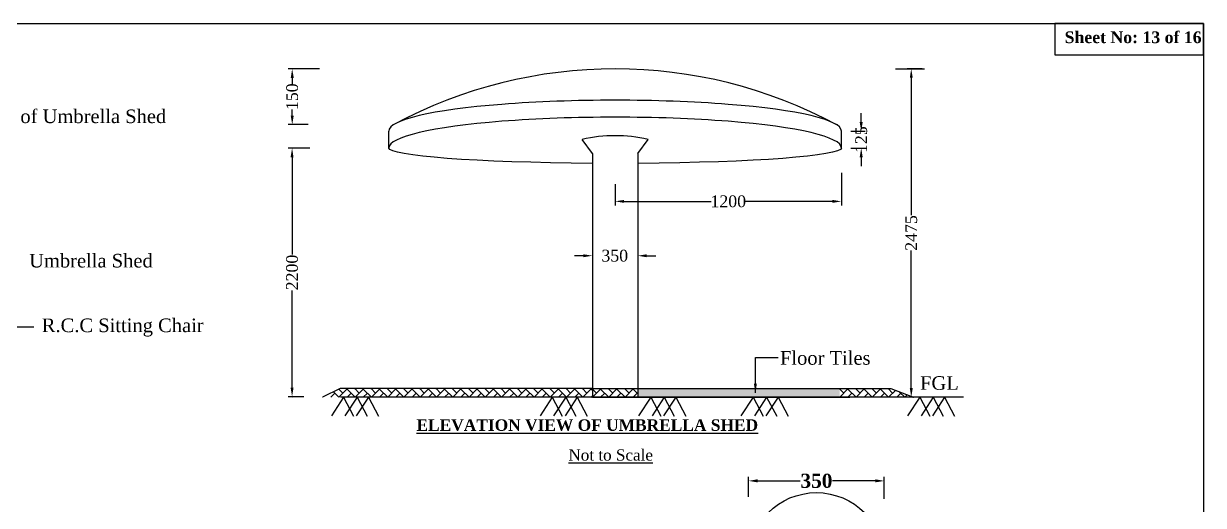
# Model space of a CAD drawing. Header units: metres. Extents: x -2434 to 11656, y -15288 to 8109.
# Drawn here: x 2536.6 to 2640.8, y -13487.3 to -13444.8 of the extents above; entities that cross this region are included whole.
import ezdxf

# ---------------------------------------------------------------- set-up
doc = ezdxf.new("R2010")
doc.units = ezdxf.units.M
doc.layers.add('sheet', color=1, linetype='Continuous', lineweight=15)
doc.styles.add('dim', font='isocp.shx')
doc.styles.get("Standard").update_dxf_attribs({"font": 'times.ttf'})
doc.dimstyles.get("Standard").update_dxf_attribs({"dimtxt": 0.5, "dimasz": 0.4075, "dimexe": 0.364, "dimexo": 0.219, "dimgap": 0.09, "dimtad": 0, "dimdec": 0, "dimlfac": 1000, "dimzin": 0, "dimdsep": 46, "dimtxsty": 'Standard', "dimcen": 0.09, "dimadec": 0, "dimazin": 0, "dimtfac": 1, "dimtdec": 0, "dimtofl": 0, "dimtmove": 0, "dimatfit": 3, "dimfxl": 1, "dimtolj": 1, "dimtzin": 0, "dimarcsym": 0})
doc.dimstyles.new('STANDARD$0', dxfattribs={"dimscale": 0, "dimtxt": 8, "dimasz": 8, "dimexe": 4, "dimexo": 0, "dimgap": 2, "dimtad": 1, "dimdec": 0, "dimzin": 0, "dimdsep": 46, "dimtxsty": 'dim', "dimblk": 'DOTSMALL', "dimcen": 1, "dimclrd": 6, "dimclre": 6, "dimclrt": 256, "dimadec": 0, "dimazin": 0, "dimtfac": 1, "dimtdec": 0, "dimtix": 1, "dimtofl": 0, "dimtmove": 1, "dimatfit": 3, "dimldrblk": 'DOTSMALL', "dimfxl": 6, "dimtolj": 1, "dimtzin": 0, "dimarcsym": 0})

# ---------------------------------------------------------------- blocks, each defined once
blk = doc.blocks.new('*D640')
at = {"layer": 'Defpoints', "color": 0, "lineweight": -3}
for p in [(2562.08, -13455.77), (2560.28, -13477.72), (2561.54, -13477.72)]:
    blk.add_point(p, dxfattribs=at)
at = {"layer": 'sheet', "color": 0, "lineweight": -2}
for p, q in [((2561.86, -13455.77), (2559.92, -13455.77)), ((2560.28, -13456.57), (2560.28, -13465.16)), ((2560.28, -13476.92), (2560.28, -13468.33)), ((2561.33, -13477.72), (2559.92, -13477.72))]:
    blk.add_line(p, q, dxfattribs=at)
at = {"layer": 'sheet', "color": 0, "lineweight": -3}
for points in [[(2560.15, -13456.57), (2560.41, -13456.57), (2560.28, -13455.77)], [(2560.15, -13476.92), (2560.41, -13476.92), (2560.28, -13477.72)]]:
    blk.add_solid(points, dxfattribs=at)
at = {"layer": 'sheet', "color": 0, "lineweight": -3, "insert": (2560.28, -13466.75), "char_height": 0.5, "attachment_point": 5, "rotation": 90}
blk.add_mtext('\\A1;{\\H2.083x;2200}', dxfattribs=at)
blk = doc.blocks.new('*D641')
at = {"layer": 'Defpoints', "color": 0, "lineweight": -3}
for p in [(2614.99, -13448.76), (2616.16, -13448.76), (2618.94, -13477.76)]:
    blk.add_point(p, dxfattribs=at)
at = {"layer": 'sheet', "color": 0, "lineweight": -2}
for p, q in [((2615.94, -13448.76), (2614.63, -13448.76)), ((2614.99, -13449.56), (2614.99, -13461.7)), ((2614.99, -13476.96), (2614.99, -13464.82)), ((2618.72, -13477.76), (2614.63, -13477.76))]:
    blk.add_line(p, q, dxfattribs=at)
at = {"layer": 'sheet', "color": 0, "lineweight": -3}
for points in [[(2614.86, -13449.56), (2615.12, -13449.56), (2614.99, -13448.76)], [(2614.86, -13476.96), (2615.12, -13476.96), (2614.99, -13477.76)]]:
    blk.add_solid(points, dxfattribs=at)
at = {"layer": 'sheet', "color": 0, "lineweight": -3, "insert": (2614.99, -13463.26), "char_height": 0.5, "attachment_point": 5, "rotation": 90}
blk.add_mtext('\\A1;{\\H2.083x;2475}', dxfattribs=at)
blk = doc.blocks.new('*D642')
at = {"layer": 'Defpoints', "color": 0, "lineweight": -3}
for p in [(2608.82, -13457.75), (2588.82, -13458.74), (2608.82, -13460.47)]:
    blk.add_point(p, dxfattribs=at)
at = {"layer": 'sheet', "color": 0, "lineweight": -2}
for p, q in [((2608.82, -13457.96), (2608.82, -13460.83)), ((2588.82, -13458.96), (2588.82, -13460.83)), ((2589.62, -13460.47), (2597.31, -13460.47)), ((2608.02, -13460.47), (2600.33, -13460.47))]:
    blk.add_line(p, q, dxfattribs=at)
at = {"layer": 'sheet', "color": 0, "lineweight": -3}
for points in [[(2589.62, -13460.34), (2589.62, -13460.6), (2588.82, -13460.47)], [(2608.02, -13460.34), (2608.02, -13460.6), (2608.82, -13460.47)]]:
    blk.add_solid(points, dxfattribs=at)
at = {"layer": 'sheet', "color": 0, "lineweight": -3, "insert": (2598.82, -13460.47), "char_height": 0.5, "attachment_point": 5}
blk.add_mtext('\\A1;{\\H2.083x;1200}', dxfattribs=at)
blk = doc.blocks.new('*D643')
at = {"layer": 'Defpoints', "color": 0, "lineweight": -3}
for p in [(2609.43, -13454.27), (2610.57, -13454.27), (2609.43, -13455.77)]:
    blk.add_point(p, dxfattribs=at)
at = {"layer": 'sheet', "color": 0, "lineweight": -2}
for p, q in [((2610.57, -13453.47), (2610.57, -13452.67)), ((2609.65, -13454.27), (2610.93, -13454.27)), ((2609.65, -13455.77), (2610.93, -13455.77)), ((2610.57, -13456.57), (2610.57, -13457.37))]:
    blk.add_line(p, q, dxfattribs=at)
at = {"layer": 'sheet', "color": 0, "lineweight": -3}
for points in [[(2610.43, -13453.47), (2610.7, -13453.47), (2610.57, -13454.27)], [(2610.43, -13456.57), (2610.7, -13456.57), (2610.57, -13455.77)]]:
    blk.add_solid(points, dxfattribs=at)
at = {"layer": 'sheet', "color": 0, "lineweight": -3, "insert": (2610.57, -13455.02), "char_height": 0.5, "attachment_point": 5, "rotation": 90}
blk.add_mtext('\\A1;{\\H2.083x;125}', dxfattribs=at)
blk = doc.blocks.new('*D644')
at = {"layer": 'Defpoints', "color": 0, "lineweight": -3}
for p in [(2586.82, -13464.88), (2590.82, -13464.88), (2590.82, -13465.27)]:
    blk.add_point(p, dxfattribs=at)
at = {"layer": 'sheet', "color": 0, "lineweight": -2}
for p, q in [((2586.02, -13465.27), (2585.22, -13465.27)), ((2586.82, -13465.1), (2586.82, -13465.63)), ((2590.82, -13465.1), (2590.82, -13465.63)), ((2591.62, -13465.27), (2592.42, -13465.27))]:
    blk.add_line(p, q, dxfattribs=at)
at = {"layer": 'sheet', "color": 0, "lineweight": -3}
for points in [[(2586.02, -13465.14), (2586.02, -13465.4), (2586.82, -13465.27)], [(2591.62, -13465.14), (2591.62, -13465.4), (2590.82, -13465.27)]]:
    blk.add_solid(points, dxfattribs=at)
at = {"layer": 'sheet', "color": 0, "lineweight": -3, "insert": (2588.79, -13465.27), "char_height": 0.5, "attachment_point": 5}
blk.add_mtext('\\A1;{\\H2.083x;350}', dxfattribs=at)
blk = doc.blocks.new('*D656')
at = {"layer": 'Defpoints', "color": 0, "lineweight": -3}
for p in [(2612.61, -13485.15), (2600.61, -13486.77), (2612.61, -13486.94)]:
    blk.add_point(p, dxfattribs=at)
at = {"layer": 'sheet', "color": 0, "lineweight": -2}
for p, q in [((2600.61, -13486.55), (2600.61, -13484.78)), ((2601.41, -13485.15), (2605.18, -13485.15)), ((2611.81, -13485.15), (2608.03, -13485.15)), ((2612.61, -13486.72), (2612.61, -13484.78))]:
    blk.add_line(p, q, dxfattribs=at)
at = {"layer": 'sheet', "color": 0, "lineweight": -3}
for points in [[(2601.41, -13485.01), (2601.41, -13485.28), (2600.61, -13485.15)], [(2611.81, -13485.01), (2611.81, -13485.28), (2612.61, -13485.15)]]:
    blk.add_solid(points, dxfattribs=at)
at = {"layer": 'sheet', "color": 0, "lineweight": -3, "insert": (2606.61, -13485.15), "char_height": 0.5, "attachment_point": 5}
blk.add_mtext('\\A1;{\\fTimes New Roman|b1|i0|c0|p18;\\H2.5x;350}', dxfattribs=at)
blk = doc.blocks.new('*D685')
at = {"layer": 'Defpoints', "color": 0, "lineweight": -3}
for p in [(2560.29, -13448.77), (2562.91, -13448.77), (2561.91, -13453.69)]:
    blk.add_point(p, dxfattribs=at)
at = {"layer": 'sheet', "color": 0, "lineweight": -2}
for p, q in [((2562.69, -13448.77), (2559.93, -13448.77)), ((2560.29, -13449.57), (2560.29, -13450.11)), ((2560.29, -13452.89), (2560.29, -13452.35)), ((2561.69, -13453.69), (2559.93, -13453.69))]:
    blk.add_line(p, q, dxfattribs=at)
at = {"layer": 'sheet', "color": 0, "lineweight": -3}
for points in [[(2560.16, -13449.57), (2560.43, -13449.57), (2560.29, -13448.77)], [(2560.16, -13452.89), (2560.43, -13452.89), (2560.29, -13453.69)]]:
    blk.add_solid(points, dxfattribs=at)
at = {"layer": 'sheet', "color": 0, "lineweight": -3, "insert": (2560.29, -13451.23), "char_height": 0.5, "attachment_point": 5, "rotation": 90}
blk.add_mtext('\\A1;{\\H2.08x;150}', dxfattribs=at)

msp = doc.modelspace()

# ---------------------------------------------------------------- hatches: boundary and pattern name
at = {"layer": 'sheet', "lineweight": -3}
h = msp.add_hatch(dxfattribs=at)
h.set_pattern_fill('AR-HBONE', color=0, scale=0.005, style=0)
h.set_pattern_definition([(45, (2562.98157, -13477.7618), (7e-17, 0.71842), [1.524, -0.508]), (135, (2563.3408, -13477.4026), (7e-17, 0.71842), [1.524, -0.508])])
h.paths.add_polyline_path([(2586.822999, -13477.004442), (2569.016021, -13477.004442), (2569.016021, -13477.761814), (2572.714441, -13477.761814), (2586.822999, -13477.761814)])
h.paths.add_polyline_path([(2569.016021, -13477.004442), (2564.516021, -13477.004442), (2564.516021, -13477.761814), (2564.55014, -13477.761814), (2569.016021, -13477.761814)])
h.paths.add_polyline_path([(2564.516021, -13477.004442), (2562.981571, -13477.761814), (2564.516021, -13477.761814)])
h.paths.add_polyline_path([(2580.027862, -13477.175028), (2580.027862, -13474.201519), (2581.599288, -13474.201519), (2581.599288, -13477.175028)], flags=9)
h = msp.add_hatch(dxfattribs=at)
h.set_pattern_fill('AR-HBONE', color=0, scale=0.005, style=0)
h.set_pattern_definition([(45, (-72480.0131, -85205.42326), (7e-17, 0.7184204897), [1.524, -0.508]), (135, (-72479.65387, -85205.06405), (7e-17, 0.7184204897), [1.524, -0.508])])
h.paths.add_polyline_path([(2582.544233, -13518.718357), (2564.544233, -13518.718357), (2564.544233, -13519.504575), (2582.544233, -13519.504575)])
h.paths.add_polyline_path([(2560.544233, -13518.718357), (2542.544233, -13518.718357), (2542.544233, -13519.504575), (2560.544233, -13519.504575)])
h.paths.add_polyline_path([(2590.822999, -13477.761814), (2608.671622, -13477.761814), (2608.671622, -13477.004442), (2590.822999, -13477.004442)])
h = msp.add_hatch(dxfattribs=at)
h.set_pattern_fill('AR-HBONE', color=0, scale=0.005, style=0)
h.set_pattern_definition([(45, (2586.823, -13477.7618), (7e-17, 0.71842), [1.524, -0.508]), (135, (2587.1822, -13477.4026), (7e-17, 0.71842), [1.524, -0.508])])
h.paths.add_polyline_path([(2586.822999, -13477.761814), (2590.822999, -13477.761814), (2590.822999, -13477.004442), (2586.822999, -13477.004442)])
h = msp.add_hatch(dxfattribs=at)
h.set_pattern_fill('AR-HBONE', color=0, scale=0.005, style=0)
h.set_pattern_definition([(45, (2608.6716, -13477.7618), (7e-17, 0.71842), [1.524, -0.508]), (135, (2609.03083, -13477.4026), (7e-17, 0.71842), [1.524, -0.508])])
h.paths.add_polyline_path([(2613.171622, -13477.004442), (2608.671622, -13477.004442), (2608.671622, -13477.761814), (2615.178687, -13477.761814)])

# ---------------------------------------------------------------- linework, layer by layer
msp.add_lwpolyline([(2640.802707, -13564.59107), (2468.087761, -13564.59107), (2468.087761, -13444.773782), (2640.802707, -13444.773782)], close=True)
at = {"color": 7, "lineweight": 30, "ltscale": 0.18}
msp.add_lwpolyline([(2640.802707, -13444.773782), (2627.676009, -13444.773782), (2627.676009, -13447.527469), (2640.802707, -13447.527469)], close=True, dxfattribs=at)
at = {"layer": 'sheet', "color": 0, "lineweight": -3}
for p, q in [((2613.602749, -13448.761814), (2616.158163, -13448.761814)), ((2568.820809, -13455.761814), (2568.820809, -13454.261814)), ((2608.822934, -13455.765269), (2608.822934, -13454.265269)), ((2586.822999, -13456.249814), (2585.913404, -13455.003257)), ((2590.822999, -13456.249814), (2591.732595, -13455.003257)), ((2586.822999, -13456.249814), (2586.822999, -13475.258249)), ((2590.822999, -13456.249814), (2590.822999, -13475.258249)), ((2586.822999, -13475.258249), (2586.822999, -13477.761814)), ((2590.822999, -13475.258249), (2590.822999, -13477.761814)), ((2619.618781, -13477.761814), (2572.714441, -13477.761814)), ((2586.822999, -13477.761814), (2590.822999, -13477.761814)), ((2590.822999, -13477.761814), (2609.570299, -13477.761814))]:
    msp.add_line(p, q, dxfattribs=at)
for points in [[(2516.857565, -13485.820147), (2534.453576, -13471.538841), (2537.47273, -13471.538841)], [(2561.325447, -13477.720379), (2560.279471, -13477.761814)], [(2586.822999, -13477.004442), (2564.516021, -13477.004442), (2562.981571, -13477.761814)], [(2564.826847, -13477.761814), (2563.748541, -13479.393276)], [(2572.714441, -13477.761814), (2564.55014, -13477.761814)], [(2564.826847, -13477.761814), (2565.711765, -13479.439421)], [(2566.020734, -13477.761814), (2564.942429, -13479.393276)], [(2567.028659, -13477.761814), (2565.950353, -13479.393276)], [(2566.020734, -13477.761814), (2566.905653, -13479.439421)], [(2567.028659, -13477.761814), (2567.913577, -13479.439421)], [(2583.273494, -13477.761814), (2582.195189, -13479.393276)], [(2583.273494, -13477.761814), (2584.158413, -13479.439421)], [(2584.467382, -13477.761814), (2583.389077, -13479.393276)], [(2585.475306, -13477.761814), (2584.397001, -13479.393276)], [(2584.467382, -13477.761814), (2585.352301, -13479.439421)], [(2585.475306, -13477.761814), (2586.360225, -13479.439421)], [(2586.822999, -13477.004442), (2613.171622, -13477.004442), (2615.178687, -13477.761814)], [(2591.971499, -13477.761814), (2590.893193, -13479.393276)], [(2591.971499, -13477.761814), (2592.856417, -13479.439421)], [(2593.165386, -13477.761814), (2592.087081, -13479.393276)], [(2594.173311, -13477.761814), (2593.095005, -13479.393276)], [(2593.165386, -13477.761814), (2594.050305, -13479.439421)], [(2594.173311, -13477.761814), (2595.058229, -13479.439421)], [(2601.019418, -13477.761814), (2599.941113, -13479.393276)], [(2601.019418, -13477.761814), (2601.904337, -13479.439421)], [(2602.213306, -13477.761814), (2601.135, -13479.393276)], [(2603.22123, -13477.761814), (2602.142925, -13479.393276)], [(2602.213306, -13477.761814), (2603.098224, -13479.439421)], [(2603.22123, -13477.761814), (2604.106149, -13479.439421)], [(2615.736524, -13477.761814), (2614.658219, -13479.393276)], [(2615.736524, -13477.761814), (2616.621443, -13479.439421)], [(2616.930412, -13477.761814), (2615.852106, -13479.393276)], [(2617.938336, -13477.761814), (2616.860031, -13479.393276)], [(2616.930412, -13477.761814), (2617.81533, -13479.439421)], [(2617.938336, -13477.761814), (2618.823255, -13479.439421)]]:
    msp.add_lwpolyline(points, dxfattribs=at)
msp.add_circle((2606.605426, -13492.187479), 6, dxfattribs=at)
for centre, radius, start, end in [((2588.817361, -13490.086982), 41.315955, 61.69672556, 118.23822985), ((2588.822999, -13467.507429), 12.838227, 76.90094108, 103.09905892)]:
    msp.add_arc(centre, radius, start, end, dxfattribs=at)
for centre in [(2588.820809, -13454.261814), (2588.822999, -13455.761814)]:
    msp.add_ellipse(centre, major_axis=(-20, 0), ratio=0.1362306516, start_param=3.1415926536, end_param=6.2831853072, dxfattribs=at)
at = {"layer": 'sheet', "color": 0, "lineweight": -3, "extrusion": (0, 0, -1)}
for start_param, end_param in [(4.8125564015, 6.2831853072), (3.1415926536, 4.6122215592)]:
    msp.add_ellipse((2588.822999, -13455.761814), major_axis=(-20, 0), ratio=0.0677979597, start_param=start_param, end_param=end_param, dxfattribs=at)

# ---------------------------------------------------------------- texts
at = {"color": 7, "lineweight": 30, "ltscale": 0.18, "insert": (2628.542082, -13445.459252), "char_height": 1.03765426, "width": 37.27220398, "attachment_point": 1}
msp.add_mtext('{\\fTimes New Roman|b1|i0|c0|p18;Sheet No: 13 of 16}', dxfattribs=at)
at = {"layer": 'sheet', "color": 0, "lineweight": -3, "char_height": 1.2, "attachment_point": 1}
for s, insert in [('Boundary of Umbrella Shed ', (2528.673015, -13452.357318)), ('Umbrella Shed', (2537.047773, -13465.106343)), ('R.C.C Sitting Chair', (2538.167282, -13470.814595)), ('Floor Tiles', (2603.390385, -13473.693116)), ('FGL\\P ', (2615.767218, -13475.907931))]:
    msp.add_mtext(s, dxfattribs=dict(at, insert=insert))
at = {"layer": 'sheet', "color": 0, "lineweight": -3, "attachment_point": 1}
for s, insert, char_height, width in [('{\\fTahoma|b0|i0|c0|p34;\\P\\fTimes New Roman|b1|i0|c0|p18;\\H0.9071x;\\LELEVATION VIEW OF UMBRELLA SHED}', (2571.27148, -13477.848495), 1.12, 5694.66848672), ('{\\fTahoma|b0|i0|c0|p34;\\P\\fTimes New Roman|b0|i0|c0|p18;\\H0.5183x;   \\H0.8334x;   \\L Not to Scale}', (2581.828177, -13478.500772), 2.31516731, 8542.00273008)]:
    msp.add_mtext(s, dxfattribs=dict(at, insert=insert, char_height=char_height, width=width))

# ---------------------------------------------------------------- dimensions: what is measured, and where the dimension line sits
at = {"layer": 'sheet', "color": 0, "lineweight": -3}
for base, p1, p2, text, override, picture, middle in [((2560.292169, -13448.771034), (2561.907808, -13453.688124), (2562.905493, -13448.771034), '{\\H2.08x;150}', {"dimscale": 1, "dimtxt": 0.5, "dimasz": 0.8, "dimexe": 0.364, "dimexo": 0.219, "dimgap": 0.09, "dimtad": 0, "dimlfac": 1000, "dimtxsty": 'Standard', "dimcen": 0.09, "dimclrd": 0, "dimclre": 0, "dimclrt": 0, "dimtix": 0, "dimtmove": 0, "dimfxl": 0.12}, '*D685', (2560.292169, -13451.229579)), ((2614.990847, -13448.761814), (2618.937956, -13477.761814), (2616.158163, -13448.761814), '{\\H2.083x;2475}', {"dimscale": 1, "dimtxt": 0.5, "dimasz": 0.8, "dimexe": 0.364, "dimexo": 0.219, "dimgap": 0.09, "dimtad": 0, "dimlfac": 1000, "dimlunit": 2, "dimtxsty": 'Standard', "dimcen": 0.09, "dimclrd": 0, "dimclre": 0, "dimclrt": 0, "dimtix": 0, "dimtmove": 0, "dimfxl": 0.12}, '*D641', (2614.990847, -13463.261814)), ((2560.279471, -13477.720379), (2562.083331, -13455.77424), (2561.544447, -13477.720379), '{\\H2.083x;2200}', {"dimscale": 1, "dimtxt": 0.5, "dimasz": 0.8, "dimexe": 0.364, "dimexo": 0.219, "dimgap": 0.09, "dimtad": 0, "dimlfac": 1000, "dimlunit": 2, "dimtxsty": 'Standard', "dimcen": 0.09, "dimclrd": 0, "dimclre": 0, "dimclrt": 0, "dimtix": 0, "dimtmove": 0, "dimfxl": 0.12}, '*D640', (2560.279471, -13466.747309))]:
    dim = msp.add_linear_dim(base=base, p1=p1, p2=p2, angle=90, text=text, dimstyle='STANDARD$0', override=override, dxfattribs=at)
    dim.commit()
    dim.dimension.update_dxf_attribs({"geometry": picture, "text_midpoint": middle})
dim = msp.add_linear_dim(base=(2610.56552, -13454.265269), p1=(2609.427191, -13455.765269), p2=(2609.427191, -13454.265269), angle=90, text='{\\H2.083x;125}', dimstyle='STANDARD$0', override={"dimscale": 1, "dimtxt": 0.5, "dimasz": 0.8, "dimexe": 0.364, "dimexo": 0.219, "dimgap": 0.09, "dimtad": 0, "dimlfac": 1000, "dimlunit": 2, "dimtxsty": 'Standard', "dimcen": 0.09, "dimclrd": 0, "dimclre": 0, "dimclrt": 0, "dimtix": 0, "dimtmove": 0, "dimfxl": 0.12}, dxfattribs=at)
dim.commit()
dim.dimension.update_dxf_attribs({"geometry": '*D643', "text_midpoint": (2610.56552, -13455.015269), "dimtype": 160})
for base, p1, p2, text, picture, middle in [((2608.822934, -13460.470874), (2588.822999, -13458.736236), (2608.822934, -13457.745987), '{\\H2.083x;1200}', '*D642', (2598.822967, -13460.470874)), ((2612.605426, -13485.148112), (2600.605426, -13486.771571), (2612.605426, -13486.938745), '{\\fTimes New Roman|b1|i0|c0|p18;\\H2.5x;350}', '*D656', (2606.605426, -13485.148112))]:
    dim = msp.add_linear_dim(base=base, p1=p1, p2=p2, text=text, dimstyle='STANDARD$0', override={"dimscale": 1, "dimtxt": 0.5, "dimasz": 0.8, "dimexe": 0.364, "dimexo": 0.219, "dimgap": 0.09, "dimtad": 0, "dimlfac": 1000, "dimlunit": 2, "dimtxsty": 'Standard', "dimcen": 0.09, "dimclrd": 0, "dimclre": 0, "dimclrt": 0, "dimtix": 0, "dimtmove": 0, "dimfxl": 0.12}, dxfattribs=at)
    dim.commit()
    dim.dimension.update_dxf_attribs({"geometry": picture, "text_midpoint": middle})
dim = msp.add_linear_dim(base=(2590.822999, -13465.269089), p1=(2586.822999, -13464.877402), p2=(2590.822999, -13464.877402), text='{\\H2.083x;350}', dimstyle='STANDARD$0', override={"dimscale": 1, "dimtxt": 0.5, "dimasz": 0.8, "dimexe": 0.364, "dimexo": 0.219, "dimgap": 0.09, "dimtad": 0, "dimlfac": 1000, "dimlunit": 2, "dimtxsty": 'Standard', "dimcen": 0.09, "dimclrd": 0, "dimclre": 0, "dimclrt": 0, "dimtix": 0, "dimtmove": 0, "dimfxl": 0.12}, dxfattribs=at)
dim.commit()
dim.dimension.update_dxf_attribs({"geometry": '*D644', "text_midpoint": (2588.793604, -13465.269089), "dimtype": 160})

# ---------------------------------------------------------------- leaders
msp.add_leader([(2601.215493, -13477.371786), (2601.215493, -13474.254675), (2603.241165, -13474.254675)], dimstyle='Standard', override={"dimasz": 0.8, "dimfxl": 0.12}, dxfattribs=at)

doc.saveas('drawing.dxf')
